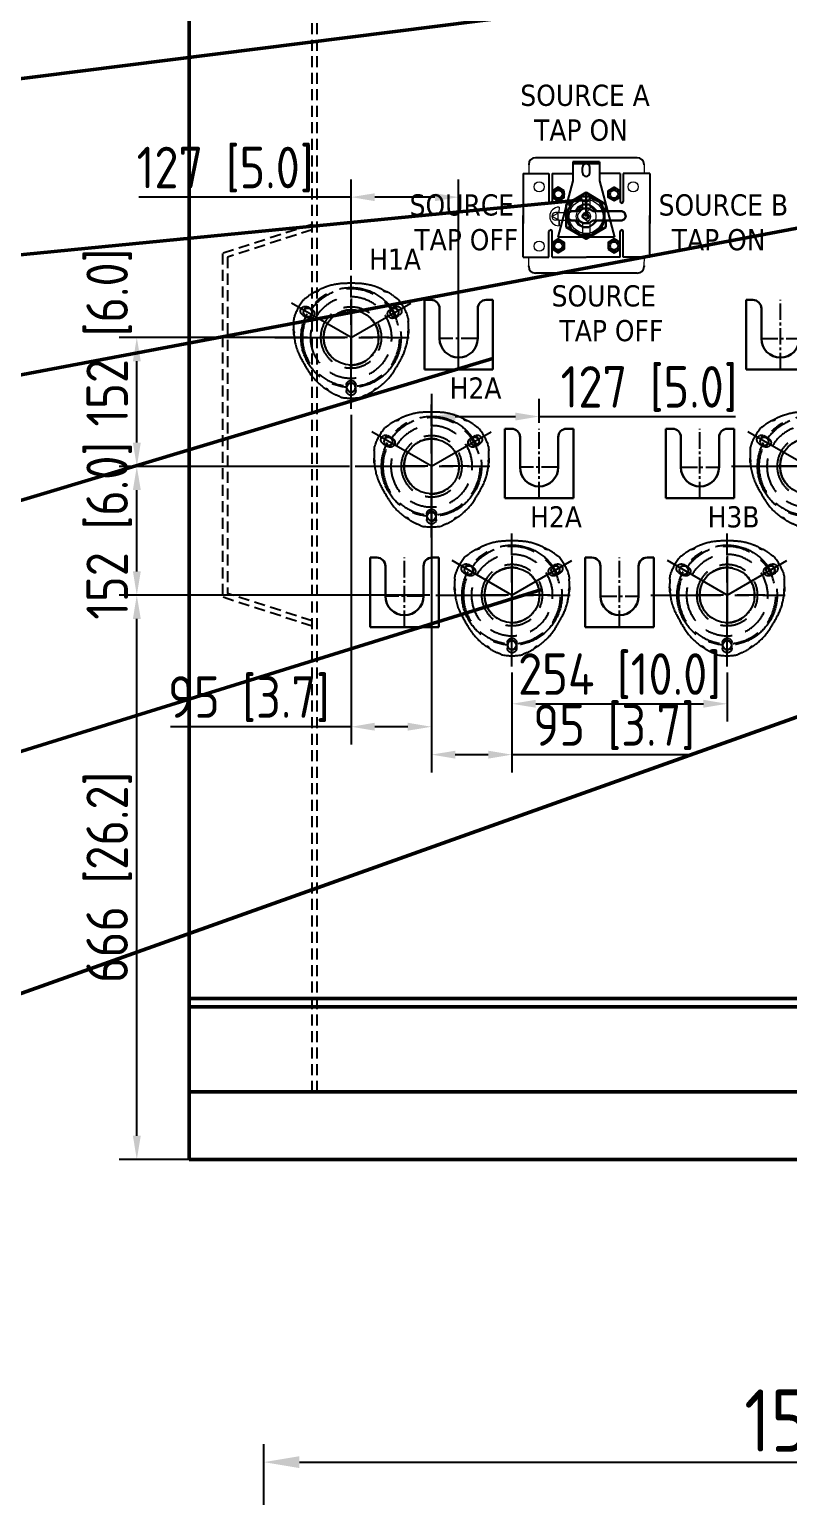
# Model space of a CAD drawing. Header units: millimetres. Extents: x 226184 to 235717, y -181921 to -175474.
# Drawn here: x 227517 to 228413, y -178461 to -176729 of the extents above; entities that cross this region are included whole.
import ezdxf

# ---------------------------------------------------------------- set-up
doc = ezdxf.new("R2010")
doc.units = ezdxf.units.MM
doc.header["$LTSCALE"] = 13
for name, pattern in [('CENTER', [50.8, 31.75, -6.35, 6.35, -6.35]), ('CENTER2', [1.125, 0.75, -0.125, 0.125, -0.125]), ('CENTERX2', [101.6, 63.5, -12.7, 12.7, -12.7]), ('DASHED', [0.75, 0.5, -0.25])]:
    doc.linetypes.add(name, pattern=pattern)
doc.layers.get('0').update_dxf_attribs({"color": 1, "linetype": 'CENTER'})
for name, color, linetype in [('1', 4, 'Continuous'), ('2细线层', 4, 'Continuous'), ('4虚线层', 6, 'DASHED'), ('中心线', 1, 'CENTER2'), ('粗实线', 4, 'Continuous')]:
    doc.layers.add(name, color=color, linetype=linetype)
doc.layers.add('2细实线', color=3, linetype='Continuous', lineweight=20)
doc.layers.add('标注、文本', color=3, linetype='Continuous', lineweight=25)
doc.styles.get("Standard").update_dxf_attribs({"font": 'gbenor.shx', "bigfont": 'gbcbig.shx'})
doc.styles.add('Tahoma$001', font='tahoma.ttf', dxfattribs={"height": 2.159784})
doc.dimstyles.new('英寸 1-10', dxfattribs={"dimscale": 14, "dimtxt": 3.5, "dimasz": 2, "dimexe": 1.5, "dimexo": 0.5, "dimgap": 0.5, "dimtad": 1, "dimtoh": 1, "dimdec": 1, "dimdsep": 46, "dimtxsty": 'Standard', "dimcen": 2.5, "dimclrd": 3, "dimclre": 3, "dimclrt": 3, "dimadec": 0, "dimazin": 2, "dimtfac": 1, "dimtdec": 1, "dimtmove": 0, "dimatfit": 2, "dimfxl": 1, "dimarcsym": 0})

# ---------------------------------------------------------------- blocks, each defined once
blk = doc.blocks.new('A$C712F3155')
at = {"layer": '1', "color": 1, "linetype": 'CENTERX2', "lineweight": -3, "ltscale": 0.1}
for p, q in [((90, 0), (90, 157)), ((90, 84.1), (19.5, 124.8)), ((90, 130.3), (90, 35.5)), ((90, 84.1), (160.5, 124.8)), ((0, 84.1), (158.7, 84.1))]:
    blk.add_line(p, q, dxfattribs=at)
blk.add_circle((90, 84.1), 59, dxfattribs=at)
at = {"layer": '2细线层'}
for centre in [(38.9, 113.6), (141.1, 113.6), (90, 25.1)]:
    blk.add_circle(centre, 5, dxfattribs=at)
at = {"layer": '标注、文本'}
for centre in [(38.9, 113.6), (141.1, 113.6), (90, 25.1)]:
    blk.add_arc(centre, 5.5, 242.6715, 150, dxfattribs=at)
at = {"layer": '粗实线'}
blk.add_circle((90, 84.1), 32.5, dxfattribs=at)
blk = doc.blocks.new('0.020')
at = {"layer": '中心线', "ltscale": 2}
for p, q in [((13611.2, 16499.1), (13611.2, 16581.1)), ((13588.7, 16535.6), (13633.7, 16535.6))]:
    blk.add_line(p, q, dxfattribs=at)
at = {"layer": '粗实线', "lineweight": 30}
for p, q in [((13570.7, 16499.1), (13570.7, 16581.1)), ((13570.7, 16581.1), (13578.7, 16581.1)), ((13643.7, 16581.1), (13651.7, 16581.1)), ((13651.7, 16499.1), (13651.7, 16581.1)), ((13588.7, 16535.6), (13588.7, 16571.1)), ((13633.7, 16535.6), (13633.7, 16571.1)), ((13570.7, 16499.1), (13651.7, 16499.1))]:
    blk.add_line(p, q, dxfattribs=at)
for centre, radius, start, end in [((13578.7, 16571.1), 10, 0, 90), ((13643.7, 16571.1), 10, 90, 180), ((13611.2, 16535.6), 22.5, 180, 0)]:
    blk.add_arc(centre, radius, start, end, dxfattribs=at)
blk = doc.blocks.new('*D33')
at = {"layer": '2细实线', "color": 3, "linetype": 'ByBlock', "lineweight": -2}
for p, q in [((227991.8, -177159.4), (227991.8, -177207.2)), ((228118.8, -177193.7), (228118.8, -177165.2)), ((228019.8, -177186.2), (228090.8, -177186.2)), ((228118.8, -177186.2), (228350.7, -177186.2))]:
    blk.add_line(p, q, dxfattribs=at)
at = {"layer": '2细实线', "color": 3, "linetype": 'ByBlock'}
for points in [[(228019.8, -177181.6), (228019.8, -177190.9), (227991.8, -177186.2)], [(228090.8, -177181.6), (228090.8, -177190.9), (228118.8, -177186.2)]]:
    blk.add_solid(points, dxfattribs=at)
at = {"layer": 'Defpoints', "color": 0, "linetype": 'ByBlock'}
for p in [(227991.8, -177152.4), (228118.8, -177186.2), (228118.8, -177200.7)]:
    blk.add_point(p, dxfattribs=at)
at = {"layer": '2细实线', "color": 3, "linetype": 'ByBlock', "insert": (228248.7, -177153.7), "char_height": 49, "attachment_point": 5}
blk.add_mtext('127 [5.0]', dxfattribs=at)
blk = doc.blocks.new('*D27')
at = {"layer": '2细实线', "color": 3, "linetype": 'ByBlock', "lineweight": -2}
for p, q in [((227896.8, -177013.1), (227896.8, -176906.3)), ((228023.8, -177123.7), (228023.8, -176906.3)), ((227896.8, -176927.3), (227646.2, -176927.3)), ((227995.8, -176927.3), (227924.8, -176927.3))]:
    blk.add_line(p, q, dxfattribs=at)
at = {"layer": '2细实线', "color": 3, "linetype": 'ByBlock'}
for points in [[(227924.8, -176922.7), (227924.8, -176932), (227896.8, -176927.3)], [(227995.8, -176922.7), (227995.8, -176932), (228023.8, -176927.3)]]:
    blk.add_solid(points, dxfattribs=at)
at = {"layer": 'Defpoints', "color": 0, "linetype": 'ByBlock'}
for p in [(228023.8, -176927.3), (227896.8, -177020.1), (228023.8, -177130.7)]:
    blk.add_point(p, dxfattribs=at)
at = {"layer": '2细实线', "color": 3, "linetype": 'ByBlock', "insert": (227748.1, -176894.8), "char_height": 49, "attachment_point": 5}
blk.add_mtext('127 [5.0]', dxfattribs=at)
blk = doc.blocks.new('A$C03F92070')
at = {"layer": '4虚线层', "ltscale": 5}
for p, q in [((16.4, 107.6), (22, 104.3)), ((67.8, 40.2), (67.8, 116)), ((113.7, 104.3), (119.3, 107.6)), ((16.5, 94.8), (10.9, 98)), ((124.8, 98), (119.2, 94.8)), ((23.3, 71.5), (112.4, 71.5)), ((62.3, 8.9), (62.3, 15.4)), ((73.3, 15.4), (73.3, 8.9))]:
    blk.add_line(p, q, dxfattribs=at)
for radius in [57.5, 48, 36, 32.5]:
    blk.add_circle((67.8, 71.5), radius, dxfattribs=at)
at = {"layer": '4虚线层', "ltscale": 5, "extrusion": (0, 0, -1)}
for centre, radius, start, end in [((-68.8, 46.5), 90, 55.4521, 61.3818), ((-68.8, 46.5), 90, 64.9245, 71.0219), ((-62.3, 65.4), 70, 71.0219, 87.9453), ((-67.8, -88), 223.5, 87.9453, 92.0547), ((-73.4, 65.4), 70, 92.0547, 108.9781), ((-66.9, 46.5), 90, 108.9781, 115.0755), ((-66.9, 46.5), 90, 118.6182, 124.5479), ((-67.8, 71.5), 71.5, 20.9645, 39.0355), ((-68.8, 46.5), 90, 51.0831, 52.2343), ((-66.9, 46.5), 90, 127.7657, 128.9169), ((-67.8, 71.5), 71.5, 140.9645, 159.0355), ((-90, 83.1), 90, 358.6182, 4.5479), ((-90, 83.1), 90, 7.7657, 8.9169), ((-45.7, 83.1), 90, 171.0831, 172.2343), ((-45.7, 83.1), 90, 175.4521, 181.3818), ((-90, 83.1), 90, 349.4672, 355.0755), ((-65.6, 80.8), 70, 186.6023, 207.2178), ((-45.7, 83.1), 90, 184.9245, 186.6023), ((-70.3, 79.5), 70, 331.9245, 349.4672), ((-205.8, 151.7), 223.5, 327.6503, 331.9245), ((71, 151), 223.5, 207.2178, 212.3568), ((-76.1, 69.6), 70, 310.1708, 327.6503), ((-58.7, 68.9), 70, 212.3568, 233.0262), ((-89, 84.9), 90, 304.9245, 310.1708), ((-89, 84.9), 90, 295.4521, 301.3818), ((-89, 84.9), 90, 291.0831, 292.2343), ((-67.8, 71.5), 71.5, 260.9645, 279.0355), ((-46.7, 84.9), 90, 247.7657, 248.9169), ((-46.7, 84.9), 90, 238.6182, 244.5479), ((-46.7, 84.9), 90, 233.0262, 235.0755)]:
    blk.add_arc(centre, radius, start, end, dxfattribs=at)
at = {"layer": '4虚线层', "ltscale": 5}
for centre, start, end in [((13.6, 102.8), 60, 240), ((19.2, 99.6), 240, 60), ((116.5, 99.6), 120, 300), ((122.1, 102.8), 300, 120), ((67.8, 15.4), 0, 180), ((67.8, 8.9), 180, 0)]:
    blk.add_arc(centre, 5.5, start, end, dxfattribs=at)
for points, knots in [([(30.9, 128.1), (30.9, 128.1), (30.9, 128.1), (30.8, 128.1), (30.8, 128), (30.6, 128), (30.5, 127.9), (30.2, 127.8), (30, 127.7), (29.7, 127.5), (29.5, 127.4), (29.2, 127.3), (29, 127.2), (28.6, 127), (28.4, 126.9), (28, 126.7), (27.8, 126.6), (27.4, 126.4), (27.2, 126.3), (26.9, 126.1), (26.7, 126), (26.4, 125.8), (26.2, 125.8), (26, 125.6), (25.9, 125.6), (25.7, 125.5), (25.6, 125.4), (25.6, 125.4), (25.6, 125.4), (25.6, 125.4), (25.6, 125.4), (25.6, 125.4)], [0, 0, 0, 0, 0.043819, 0.043819, 0.119878, 0.119878, 0.195937, 0.195937, 0.271996, 0.271996, 0.348055, 0.348055, 0.424114, 0.424114, 0.500173, 0.500173, 0.576231, 0.576231, 0.65229, 0.65229, 0.728349, 0.728349, 0.804408, 0.804408, 0.880467, 0.880467, 0.956526, 0.956526, 0.994556, 0.994556, 1, 1, 1, 1]), ([(30.7, 128), (30.6, 128), (30.6, 127.9), (30.5, 127.8), (30.4, 127.8), (30.3, 127.6), (30.2, 127.5), (30.1, 127.4), (30, 127.3), (29.9, 127), (29.8, 126.9), (29.6, 126.7), (29.5, 126.6), (29.3, 126.5), (29.2, 126.4), (28.9, 126.3), (28.8, 126.2), (28.4, 126.1), (28.1, 126), (27.5, 125.9), (27.3, 125.8), (26.9, 125.8), (26.7, 125.7), (26.5, 125.7), (26.4, 125.7), (26, 125.6), (25.8, 125.6), (25.7, 125.5)], [0, 0, 0, 0, 0.0625, 0.0625, 0.125, 0.125, 0.1875, 0.1875, 0.25, 0.25, 0.3125, 0.3125, 0.375, 0.375, 0.4375, 0.4375, 0.5, 0.5, 0.625, 0.625, 0.75, 0.75, 0.8125, 0.8125, 0.875, 0.875, 1, 1, 1, 1]), ([(110.1, 125.4), (110.1, 125.4), (110.1, 125.4), (110.1, 125.4), (110.1, 125.4), (110.1, 125.4), (110, 125.5), (109.8, 125.6), (109.7, 125.6), (109.5, 125.8), (109.3, 125.8), (109, 126), (108.8, 126.1), (108.5, 126.3), (108.3, 126.4), (107.9, 126.6), (107.7, 126.7), (107.3, 126.9), (107.1, 127), (106.7, 127.2), (106.5, 127.3), (106.2, 127.5), (106, 127.5), (105.7, 127.7), (105.5, 127.8), (105.2, 127.9), (105.1, 128), (104.9, 128), (104.9, 128.1), (104.8, 128.1), (104.8, 128.1), (104.8, 128.1), (104.8, 128.1), (104.8, 128.1)], [0, 0, 0, 0, 0.005743, 0.005743, 0.043766, 0.043766, 0.119813, 0.119813, 0.195859, 0.195859, 0.271906, 0.271906, 0.347952, 0.347952, 0.423999, 0.423999, 0.500046, 0.500046, 0.576092, 0.576092, 0.652139, 0.652139, 0.728185, 0.728185, 0.804232, 0.804232, 0.880279, 0.880279, 0.956325, 0.956325, 0.994349, 0.994349, 1, 1, 1, 1]), ([(110, 125.5), (109.9, 125.5), (109.8, 125.6), (109.6, 125.6), (109.5, 125.6), (109.2, 125.7), (109, 125.7), (108.4, 125.8), (108.2, 125.9), (107.6, 126), (107.3, 126.1), (106.9, 126.2), (106.8, 126.3), (106.5, 126.4), (106.4, 126.5), (106.2, 126.6), (106.1, 126.7), (105.9, 126.9), (105.8, 127), (105.7, 127.3), (105.6, 127.3), (105.5, 127.5), (105.4, 127.6), (105.3, 127.8), (105.2, 127.8), (105.1, 127.9), (105.1, 128), (105, 128)], [0, 0, 0, 0, 0.0625, 0.0625, 0.125, 0.125, 0.25, 0.25, 0.375, 0.375, 0.5, 0.5, 0.5625, 0.5625, 0.625, 0.625, 0.6875, 0.6875, 0.75, 0.75, 0.8125, 0.8125, 0.875, 0.875, 0.9375, 0.9375, 1, 1, 1, 1]), ([(13.9, 117.8), (13.9, 117.8), (13.9, 117.8), (13.8, 117.7), (13.8, 117.7), (13.7, 117.6), (13.7, 117.6)], [0, 0, 0, 0, 0.272943, 0.542517, 0.809704, 1, 1, 1, 1]), ([(14.2, 118), (14.2, 118), (14.1, 118), (14.1, 117.9), (14, 117.9), (14, 117.8), (13.9, 117.8)], [0, 0, 0, 0, 0.251777, 0.501943, 0.751136, 1, 1, 1, 1]), ([(14.6, 118.3), (14.5, 118.2), (14.5, 118.2), (14.4, 118.1), (14.3, 118.1), (14.2, 118), (14.2, 118)], [0, 0, 0, 0, 0.251749, 0.501948, 0.751171, 1, 1, 1, 1]), ([(15.7, 119.2), (15.7, 119.1), (15.6, 119), (15.5, 118.9), (15.3, 118.8), (15.2, 118.7), (15.1, 118.6), (14.9, 118.5), (14.8, 118.5), (14.7, 118.4), (14.6, 118.3), (14.6, 118.3)], [0, 0, 0, 0, 0.114473, 0.22719, 0.338528, 0.448878, 0.558641, 0.668227, 0.778044, 0.888502, 1, 1, 1, 1]), ([(17.8, 120.6), (17.8, 120.6), (17.7, 120.6), (17.6, 120.5), (17.3, 120.3), (16.9, 120), (16.6, 119.8), (16.3, 119.6), (16, 119.4), (15.8, 119.2), (15.7, 119.2)], [0, 0, 0, 0, 0.026865, 0.187364, 0.351072, 0.511786, 0.674931, 0.783277, 0.891149, 1, 1, 1, 1]), ([(120, 119.2), (119.9, 119.2), (119.8, 119.3), (119.7, 119.4), (119.5, 119.5), (119.4, 119.6), (119.3, 119.6), (119.1, 119.8), (118.8, 120), (118.4, 120.3), (118.1, 120.5), (118, 120.6), (117.9, 120.6), (117.9, 120.6)], [0, 0, 0, 0, 0.05466, 0.108896, 0.162888, 0.216817, 0.270864, 0.325211, 0.488741, 0.649833, 0.813717, 0.974388, 1, 1, 1, 1]), ([(121.1, 118.3), (121.1, 118.3), (121, 118.4), (120.9, 118.5), (120.8, 118.5), (120.6, 118.6), (120.5, 118.7), (120.4, 118.8), (120.2, 118.9), (120.1, 119), (120, 119.1), (120, 119.2)], [0, 0, 0, 0, 0.111498, 0.221956, 0.331773, 0.441359, 0.551122, 0.661472, 0.77281, 0.885527, 1, 1, 1, 1]), ([(121.5, 118), (121.5, 118), (121.4, 118.1), (121.3, 118.1), (121.2, 118.2), (121.2, 118.2), (121.1, 118.3)], [0, 0, 0, 0, 0.248829, 0.498052, 0.748251, 1, 1, 1, 1]), ([(121.8, 117.8), (121.7, 117.8), (121.7, 117.9), (121.6, 117.9), (121.6, 118), (121.5, 118), (121.5, 118)], [0, 0, 0, 0, 0.248864, 0.498057, 0.748223, 1, 1, 1, 1]), ([(122, 117.6), (122, 117.6), (121.9, 117.7), (121.9, 117.7), (121.8, 117.8), (121.8, 117.8), (121.8, 117.8)], [0, 0, 0, 0, 0.190293, 0.457482, 0.727057, 1, 1, 1, 1]), ([(0.5, 92.8), (0.5, 92.7), (0.5, 92.6), (0.5, 92.4), (0.5, 92.3), (0.4, 92.1), (0.4, 91.9), (0.4, 91.7), (0.4, 91.3), (0.3, 90.9), (0.3, 90.5), (0.3, 90.3), (0.3, 90.3), (0.3, 90.2)], [0, 0, 0, 0, 0.05466, 0.108897, 0.162889, 0.216817, 0.270864, 0.325211, 0.488741, 0.649833, 0.813717, 0.974388, 1, 1, 1, 1]), ([(0.7, 94.3), (0.7, 94.2), (0.7, 94.1), (0.6, 94), (0.6, 93.8), (0.6, 93.6), (0.6, 93.5), (0.6, 93.3), (0.6, 93.1), (0.5, 93), (0.5, 92.8), (0.5, 92.8)], [0, 0, 0, 0, 0.111498, 0.221956, 0.331773, 0.441359, 0.551122, 0.661472, 0.77281, 0.885527, 1, 1, 1, 1]), ([(0.7, 94.7), (0.7, 94.6), (0.7, 94.6), (0.7, 94.5), (0.7, 94.4), (0.7, 94.3), (0.7, 94.3)], [0, 0, 0, 0, 0.248829, 0.498052, 0.748251, 1, 1, 1, 1]), ([(0.8, 95.3), (0.8, 95.3), (0.8, 95.2), (0.8, 95.2), (0.8, 95.1), (0.8, 95), (0.8, 95)], [0, 0, 0, 0, 0.190297, 0.457484, 0.727058, 1, 1, 1, 1]), ([(134.9, 95), (134.9, 95), (134.9, 95.1), (134.9, 95.2), (134.9, 95.2), (134.9, 95.3), (134.9, 95.3)], [0, 0, 0, 0, 0.272943, 0.542517, 0.809704, 1, 1, 1, 1]), ([(135, 94.7), (135, 94.7), (134.9, 94.8), (134.9, 94.8), (134.9, 94.9), (134.9, 95), (134.9, 95)], [0, 0, 0, 0, 0.251777, 0.501943, 0.751136, 1, 1, 1, 1]), ([(135, 94.3), (135, 94.3), (135, 94.4), (135, 94.5), (135, 94.6), (135, 94.6), (135, 94.7)], [0, 0, 0, 0, 0.251749, 0.501948, 0.751171, 1, 1, 1, 1]), ([(135.2, 92.8), (135.2, 92.8), (135.2, 93), (135.1, 93.1), (135.1, 93.3), (135.1, 93.5), (135.1, 93.6), (135.1, 93.8), (135.1, 94), (135, 94.1), (135, 94.2), (135, 94.3)], [0, 0, 0, 0, 0.114473, 0.22719, 0.338528, 0.448878, 0.558641, 0.668227, 0.778044, 0.888502, 1, 1, 1, 1]), ([(135.4, 90.2), (135.4, 90.3), (135.4, 90.3), (135.4, 90.5), (135.4, 90.9), (135.3, 91.3), (135.3, 91.7), (135.3, 92.1), (135.2, 92.4), (135.2, 92.7), (135.2, 92.8)], [0, 0, 0, 0, 0.026865, 0.187364, 0.351073, 0.511786, 0.674931, 0.783277, 0.891149, 1, 1, 1, 1]), ([(0, 81.2), (0, 81.2), (0, 81.2), (0, 81.1), (0, 81.1), (0, 81.1), (0, 81), (0, 80.8), (0, 80.7), (0, 80.4), (0, 80.2), (0.1, 79.8), (0.1, 79.7), (0.1, 79.2), (0.1, 79), (0.1, 78.6), (0.1, 78.4), (0.1, 77.9), (0.2, 77.7), (0.2, 77.3), (0.2, 77.1), (0.2, 76.7), (0.2, 76.5), (0.3, 76.1), (0.3, 76), (0.3, 75.7), (0.3, 75.5), (0.3, 75.3), (0.3, 75.3), (0.3, 75.2), (0.3, 75.2), (0.3, 75.2), (0.3, 75.2), (0.3, 75.2)], [0, 0, 0, 0, 0.005743, 0.005743, 0.043766, 0.043766, 0.119813, 0.119813, 0.195859, 0.195859, 0.271906, 0.271906, 0.347952, 0.347952, 0.423999, 0.423999, 0.500046, 0.500046, 0.576092, 0.576092, 0.652139, 0.652139, 0.728185, 0.728185, 0.804232, 0.804232, 0.880279, 0.880279, 0.956325, 0.956325, 0.994349, 0.994349, 1, 1, 1, 1]), ([(0, 81), (0, 80.9), (0, 80.8), (0.1, 80.6), (0.1, 80.5), (0.2, 80.2), (0.3, 80), (0.5, 79.5), (0.6, 79.2), (0.8, 78.7), (0.8, 78.4), (0.9, 78), (0.9, 77.8), (1, 77.5), (1, 77.4), (0.9, 77.1), (0.9, 77), (0.8, 76.7), (0.8, 76.6), (0.7, 76.3), (0.6, 76.2), (0.5, 76), (0.5, 75.9), (0.4, 75.8), (0.4, 75.7), (0.3, 75.5), (0.3, 75.5), (0.3, 75.4)], [0, 0, 0, 0, 0.0625, 0.0625, 0.125, 0.125, 0.25, 0.25, 0.375, 0.375, 0.5, 0.5, 0.5625, 0.5625, 0.625, 0.625, 0.6875, 0.6875, 0.75, 0.75, 0.8125, 0.8125, 0.875, 0.875, 0.9375, 0.9375, 1, 1, 1, 1]), ([(135.4, 75.4), (135.4, 75.5), (135.4, 75.5), (135.3, 75.7), (135.3, 75.8), (135.2, 75.9), (135.2, 76), (135.1, 76.2), (135, 76.3), (134.9, 76.6), (134.9, 76.7), (134.8, 77), (134.8, 77.1), (134.7, 77.4), (134.7, 77.5), (134.8, 77.8), (134.8, 78), (134.9, 78.4), (134.9, 78.7), (135.1, 79.2), (135.2, 79.5), (135.3, 79.8), (135.4, 80), (135.5, 80.2), (135.5, 80.3), (135.6, 80.6), (135.7, 80.8), (135.7, 81)], [0, 0, 0, 0, 0.0625, 0.0625, 0.125, 0.125, 0.1875, 0.1875, 0.25, 0.25, 0.3125, 0.3125, 0.375, 0.375, 0.4375, 0.4375, 0.5, 0.5, 0.625, 0.625, 0.75, 0.75, 0.8125, 0.8125, 0.875, 0.875, 1, 1, 1, 1]), ([(135.4, 75.2), (135.4, 75.2), (135.4, 75.2), (135.4, 75.3), (135.4, 75.3), (135.4, 75.5), (135.4, 75.7), (135.4, 76), (135.4, 76.1), (135.5, 76.5), (135.5, 76.7), (135.5, 77.1), (135.5, 77.3), (135.5, 77.7), (135.6, 78), (135.6, 78.4), (135.6, 78.6), (135.6, 79), (135.6, 79.3), (135.6, 79.7), (135.6, 79.9), (135.7, 80.2), (135.7, 80.4), (135.7, 80.7), (135.7, 80.8), (135.7, 81), (135.7, 81.1), (135.7, 81.1), (135.7, 81.1), (135.7, 81.2), (135.7, 81.2), (135.7, 81.2)], [0, 0, 0, 0, 0.043819, 0.043819, 0.119878, 0.119878, 0.195937, 0.195937, 0.271996, 0.271996, 0.348055, 0.348055, 0.424114, 0.424114, 0.500173, 0.500173, 0.576232, 0.576232, 0.65229, 0.65229, 0.728349, 0.728349, 0.804408, 0.804408, 0.880467, 0.880467, 0.956526, 0.956526, 0.994556, 0.994556, 1, 1, 1, 1]), ([(37.3, 11.2), (37.3, 11.2), (37.3, 11.2), (37.4, 11.1), (37.4, 11.1), (37.6, 11), (37.7, 10.9), (37.9, 10.7), (38.1, 10.6), (38.4, 10.4), (38.6, 10.3), (38.9, 10.1), (39.1, 10), (39.4, 9.7), (39.6, 9.6), (40, 9.4), (40.2, 9.3), (40.5, 9), (40.7, 8.9), (41, 8.7), (41.2, 8.6), (41.5, 8.4), (41.6, 8.3), (41.9, 8.2), (42, 8.1), (42.2, 8), (42.2, 8), (42.3, 7.9), (42.3, 7.9), (42.3, 7.9), (42.3, 7.9), (42.3, 7.9)], [0, 0, 0, 0, 0.043819, 0.043819, 0.119878, 0.119878, 0.195937, 0.195937, 0.271996, 0.271996, 0.348055, 0.348055, 0.424114, 0.424114, 0.500173, 0.500173, 0.576231, 0.576231, 0.65229, 0.65229, 0.728349, 0.728349, 0.804408, 0.804408, 0.880467, 0.880467, 0.956526, 0.956526, 0.994556, 0.994556, 1, 1, 1, 1]), ([(37.5, 11.1), (37.5, 11), (37.6, 11), (37.7, 11), (37.8, 10.9), (38, 10.9), (38.1, 10.9), (38.3, 10.9), (38.5, 10.9), (38.7, 10.8), (38.8, 10.8), (39.1, 10.8), (39.3, 10.7), (39.5, 10.6), (39.6, 10.5), (39.9, 10.4), (40, 10.3), (40.3, 10), (40.5, 9.8), (40.9, 9.4), (41.1, 9.2), (41.3, 8.9), (41.4, 8.8), (41.6, 8.6), (41.7, 8.5), (41.9, 8.2), (42, 8.1), (42.1, 8)], [0, 0, 0, 0, 0.0625, 0.0625, 0.125, 0.125, 0.1875, 0.1875, 0.25, 0.25, 0.3125, 0.3125, 0.375, 0.375, 0.4375, 0.4375, 0.5, 0.5, 0.625, 0.625, 0.75, 0.75, 0.8125, 0.8125, 0.875, 0.875, 1, 1, 1, 1]), ([(50.3, 3.6), (50.3, 3.6), (50.4, 3.5), (50.6, 3.5), (50.9, 3.3), (51.3, 3.1), (51.7, 3), (52, 2.8), (52.3, 2.7), (52.5, 2.6), (52.6, 2.5)], [0, 0, 0, 0, 0.026866, 0.187364, 0.351073, 0.511786, 0.674931, 0.783277, 0.891149, 1, 1, 1, 1]), ([(52.6, 2.5), (52.7, 2.5), (52.8, 2.5), (52.9, 2.4), (53.1, 2.3), (53.3, 2.3), (53.4, 2.2), (53.6, 2.1), (53.7, 2.1), (53.8, 2), (53.9, 2), (54, 1.9)], [0, 0, 0, 0, 0.114473, 0.22719, 0.338528, 0.448878, 0.558641, 0.668227, 0.778044, 0.888502, 1, 1, 1, 1]), ([(54, 1.9), (54, 1.9), (54.1, 1.9), (54.2, 1.9), (54.3, 1.8), (54.3, 1.8), (54.4, 1.8)], [0, 0, 0, 0, 0.251749, 0.501948, 0.751171, 1, 1, 1, 1]), ([(54.4, 1.8), (54.4, 1.8), (54.5, 1.7), (54.5, 1.7), (54.6, 1.7), (54.7, 1.7), (54.7, 1.6)], [0, 0, 0, 0, 0.251777, 0.501943, 0.751136, 1, 1, 1, 1]), ([(54.7, 1.6), (54.7, 1.6), (54.8, 1.6), (54.8, 1.6), (54.9, 1.6), (54.9, 1.5), (54.9, 1.5)], [0, 0, 0, 0, 0.272943, 0.542518, 0.809705, 1, 1, 1, 1]), ([(80.8, 1.5), (80.8, 1.5), (80.8, 1.6), (80.9, 1.6), (80.9, 1.6), (81, 1.6), (81, 1.6)], [0, 0, 0, 0, 0.190295, 0.457482, 0.727057, 1, 1, 1, 1]), ([(81, 1.6), (81, 1.7), (81.1, 1.7), (81.2, 1.7), (81.2, 1.7), (81.3, 1.8), (81.3, 1.8)], [0, 0, 0, 0, 0.248864, 0.498057, 0.748223, 1, 1, 1, 1]), ([(81.3, 1.8), (81.4, 1.8), (81.4, 1.8), (81.5, 1.9), (81.6, 1.9), (81.7, 1.9), (81.7, 1.9)], [0, 0, 0, 0, 0.248829, 0.498052, 0.748251, 1, 1, 1, 1]), ([(81.7, 1.9), (81.8, 2), (81.9, 2), (82, 2.1), (82.1, 2.1), (82.3, 2.2), (82.4, 2.3), (82.6, 2.3), (82.7, 2.4), (82.9, 2.5), (83, 2.5), (83.1, 2.5)], [0, 0, 0, 0, 0.111498, 0.221956, 0.331773, 0.441359, 0.551122, 0.661472, 0.77281, 0.885527, 1, 1, 1, 1]), ([(83.1, 2.5), (83.1, 2.5), (83.2, 2.6), (83.4, 2.7), (83.5, 2.7), (83.7, 2.8), (83.8, 2.9), (84.1, 3), (84.4, 3.1), (84.8, 3.3), (85.1, 3.5), (85.3, 3.5), (85.4, 3.6), (85.4, 3.6)], [0, 0, 0, 0, 0.05466, 0.108897, 0.162889, 0.216817, 0.270864, 0.325211, 0.488741, 0.649834, 0.813718, 0.974389, 1, 1, 1, 1]), ([(93.4, 7.9), (93.4, 7.9), (93.4, 7.9), (93.4, 7.9), (93.4, 7.9), (93.5, 8), (93.5, 8), (93.7, 8.1), (93.8, 8.2), (94.1, 8.3), (94.2, 8.4), (94.5, 8.6), (94.7, 8.7), (95, 8.9), (95.2, 9), (95.6, 9.3), (95.7, 9.4), (96.1, 9.6), (96.3, 9.7), (96.7, 10), (96.8, 10.1), (97.2, 10.3), (97.3, 10.4), (97.6, 10.6), (97.8, 10.7), (98, 10.9), (98.1, 11), (98.3, 11.1), (98.3, 11.1), (98.4, 11.2), (98.4, 11.2), (98.4, 11.2), (98.4, 11.2), (98.4, 11.2)], [0, 0, 0, 0, 0.005743, 0.005743, 0.043766, 0.043766, 0.119813, 0.119813, 0.195859, 0.195859, 0.271906, 0.271906, 0.347952, 0.347952, 0.423999, 0.423999, 0.500046, 0.500046, 0.576092, 0.576092, 0.652139, 0.652139, 0.728185, 0.728185, 0.804232, 0.804232, 0.880279, 0.880279, 0.956325, 0.956325, 0.994349, 0.994349, 1, 1, 1, 1]), ([(93.6, 8), (93.6, 8), (93.7, 8.1), (93.8, 8.2), (93.9, 8.3), (94.1, 8.6), (94.3, 8.8), (94.6, 9.2), (94.8, 9.4), (95.2, 9.8), (95.4, 10), (95.7, 10.3), (95.8, 10.4), (96.1, 10.5), (96.2, 10.6), (96.4, 10.7), (96.6, 10.8), (96.9, 10.8), (97, 10.8), (97.2, 10.9), (97.4, 10.9), (97.6, 10.9), (97.7, 10.9), (97.9, 10.9), (98, 11), (98.1, 11), (98.2, 11), (98.2, 11.1)], [0, 0, 0, 0, 0.0625, 0.0625, 0.125, 0.125, 0.25, 0.25, 0.375, 0.375, 0.5, 0.5, 0.5625, 0.5625, 0.625, 0.625, 0.6875, 0.6875, 0.75, 0.75, 0.8125, 0.8125, 0.875, 0.875, 0.9375, 0.9375, 1, 1, 1, 1])]:
    blk.add_open_spline(points, degree=3, knots=knots, dxfattribs=at)
blk.add_open_spline([(0.8, 95.3), (0.8, 95.2), (0.8, 95.1), (0.8, 95)], degree=3, dxfattribs=at)
blk = doc.blocks.new('*D35')
at = {"layer": '2细实线', "color": 3, "linetype": 'ByBlock', "lineweight": -2}
for p, q in [((227989.8, -177397), (227622.8, -177397)), ((227643.8, -178035), (227643.8, -177425)), ((227862.5, -178063), (227622.8, -178063))]:
    blk.add_line(p, q, dxfattribs=at)
at = {"layer": '2细实线', "color": 3, "linetype": 'ByBlock'}
for points in [[(227639.2, -177425), (227648.5, -177425), (227643.8, -177397)], [(227639.2, -178035), (227648.5, -178035), (227643.8, -178063)]]:
    blk.add_solid(points, dxfattribs=at)
at = {"layer": 'Defpoints', "color": 0, "linetype": 'ByBlock'}
for p in [(227643.8, -177397), (227996.8, -177397), (227869.5, -178063)]:
    blk.add_point(p, dxfattribs=at)
at = {"layer": '2细实线', "color": 3, "linetype": 'ByBlock', "insert": (227611.3, -177730), "char_height": 49, "attachment_point": 5, "rotation": 90}
blk.add_mtext('666 [26.2]', dxfattribs=at)
blk = doc.blocks.new('*D36')
at = {"layer": '2细实线', "color": 3, "linetype": 'ByBlock', "lineweight": -2}
for p, q in [((227894.8, -177245), (227622.8, -177245)), ((227643.8, -177369), (227643.8, -177273)), ((227749, -177397), (227622.8, -177397))]:
    blk.add_line(p, q, dxfattribs=at)
at = {"layer": '2细实线', "color": 3, "linetype": 'ByBlock'}
for points in [[(227639.2, -177273), (227648.5, -177273), (227643.8, -177245)], [(227639.2, -177369), (227648.5, -177369), (227643.8, -177397)]]:
    blk.add_solid(points, dxfattribs=at)
at = {"layer": 'Defpoints', "color": 0, "linetype": 'ByBlock'}
for p in [(227643.8, -177245), (227901.8, -177245), (227756, -177397)]:
    blk.add_point(p, dxfattribs=at)
at = {"layer": '2细实线', "color": 3, "linetype": 'ByBlock', "insert": (227611.3, -177321), "char_height": 49, "attachment_point": 5, "rotation": 90}
blk.add_mtext('152 [6.0]', dxfattribs=at)
blk = doc.blocks.new('*D37')
at = {"layer": '2细实线', "color": 3, "linetype": 'ByBlock', "lineweight": -2}
for p, q in [((227845.3, -177093), (227622.8, -177093)), ((227643.8, -177217), (227643.8, -177121)), ((227855.6, -177245), (227622.8, -177245))]:
    blk.add_line(p, q, dxfattribs=at)
at = {"layer": '2细实线', "color": 3, "linetype": 'ByBlock'}
for points in [[(227639.2, -177121), (227648.5, -177121), (227643.8, -177093)], [(227639.2, -177217), (227648.5, -177217), (227643.8, -177245)]]:
    blk.add_solid(points, dxfattribs=at)
at = {"layer": 'Defpoints', "color": 0, "linetype": 'ByBlock'}
for p in [(227643.8, -177093), (227852.3, -177093), (227862.6, -177245)]:
    blk.add_point(p, dxfattribs=at)
at = {"layer": '2细实线', "color": 3, "linetype": 'ByBlock', "insert": (227611.3, -177093), "char_height": 49, "attachment_point": 5, "rotation": 90}
blk.add_mtext('152 [6.0]', dxfattribs=at)
blk = doc.blocks.new('*D41')
at = {"layer": '2细实线', "color": 3, "linetype": 'ByBlock', "lineweight": -2}
for p, q in [((227896.8, -177184.1), (227896.8, -177573.3)), ((227991.8, -177245.3), (227991.8, -177573.3)), ((227896.8, -177552.3), (227683.6, -177552.3)), ((227963.8, -177552.3), (227924.8, -177552.3))]:
    blk.add_line(p, q, dxfattribs=at)
at = {"layer": '2细实线', "color": 3, "linetype": 'ByBlock'}
for points in [[(227924.8, -177547.6), (227924.8, -177556.9), (227896.8, -177552.3)], [(227963.8, -177547.6), (227963.8, -177556.9), (227991.8, -177552.3)]]:
    blk.add_solid(points, dxfattribs=at)
at = {"layer": 'Defpoints', "color": 0, "linetype": 'ByBlock'}
for p in [(227896.8, -177177.1), (227991.8, -177238.3), (227991.8, -177552.3)]:
    blk.add_point(p, dxfattribs=at)
at = {"layer": '2细实线', "color": 3, "linetype": 'ByBlock', "insert": (227776.2, -177519.7), "char_height": 49, "attachment_point": 5}
blk.add_mtext('95 [3.7]', dxfattribs=at)
blk = doc.blocks.new('*D42')
at = {"layer": '2细实线', "color": 3, "linetype": 'ByBlock', "lineweight": -2}
for p, q in [((227991.8, -177470.9), (227991.8, -177606.2)), ((228086.8, -177488.1), (228086.8, -177606.2)), ((228019.8, -177585.2), (228058.8, -177585.2)), ((228086.8, -177585.2), (228299.9, -177585.2))]:
    blk.add_line(p, q, dxfattribs=at)
at = {"layer": '2细实线', "color": 3, "linetype": 'ByBlock'}
for points in [[(228019.8, -177580.6), (228019.8, -177589.9), (227991.8, -177585.2)], [(228058.8, -177580.6), (228058.8, -177589.9), (228086.8, -177585.2)]]:
    blk.add_solid(points, dxfattribs=at)
at = {"layer": 'Defpoints', "color": 0, "linetype": 'ByBlock'}
for p in [(227991.8, -177463.9), (228086.8, -177481.1), (228086.8, -177585.2)]:
    blk.add_point(p, dxfattribs=at)
at = {"layer": '2细实线', "color": 3, "linetype": 'ByBlock', "insert": (228207.4, -177552.7), "char_height": 49, "attachment_point": 5}
blk.add_mtext('95 [3.7]', dxfattribs=at)
blk = doc.blocks.new('*D43')
at = {"layer": '2细实线', "color": 3, "linetype": 'ByBlock', "lineweight": -2}
for p, q in [((228340.8, -177488.1), (228340.8, -177546.2)), ((228086.8, -177506.4), (228086.8, -177546.2)), ((228114.8, -177525.2), (228312.8, -177525.2))]:
    blk.add_line(p, q, dxfattribs=at)
at = {"layer": '2细实线', "color": 3, "linetype": 'ByBlock'}
for points in [[(228114.8, -177520.5), (228114.8, -177529.8), (228086.8, -177525.2)], [(228312.8, -177520.5), (228312.8, -177529.8), (228340.8, -177525.2)]]:
    blk.add_solid(points, dxfattribs=at)
at = {"layer": 'Defpoints', "color": 0, "linetype": 'ByBlock'}
for p in [(228340.8, -177481.1), (228086.8, -177499.4), (228340.8, -177525.2)]:
    blk.add_point(p, dxfattribs=at)
at = {"layer": '2细实线', "color": 3, "linetype": 'ByBlock', "insert": (228213.8, -177492.6), "char_height": 49, "attachment_point": 5}
blk.add_mtext('254 [10.0]', dxfattribs=at)
blk = doc.blocks.new('A$C2C6D2C8C')
at = {"color": 0, "linetype": 'ByBlock'}
for p, q in [((6.5, 128.2), (6.5, 127.7)), ((134.7, 136.2), (14.4, 136.2)), ((58.7, 131.4), (58.7, 109.1)), ((89.9, 131.4), (58.7, 131.4)), ((58.7, 131.4), (89.9, 131.4)), ((58.7, 129.2), (89.9, 129.2)), ((69.8, 118.6), (69.8, 124.7)), ((78.7, 118.6), (78.7, 124.7)), ((89.9, 131.4), (89.9, 109.1)), ((142.7, 127.7), (142.7, 128.2)), ((0, 117.7), (30.4, 117.7)), ((0, 117.7), (0, 58.4)), ((20.3, 117.7), (26.4, 117.7)), ((30.3, 117.7), (30.4, 117.7)), ((30.4, 117.7), (30.4, 84.6)), ((34.3, 117.7), (58.7, 117.7)), ((34.3, 117.7), (34.3, 84.6)), ((58.7, 109.1), (40.9, 42.3)), ((114.3, 117.7), (89.9, 117.7)), ((89.9, 109.1), (107.7, 42.3)), ((114.3, 117.7), (114.3, 84.6)), ((149.6, 117.7), (118.2, 117.7)), ((118.5, 117.7), (118.2, 117.7)), ((118.2, 117.7), (118.2, 84.6)), ((143.7, 117.7), (132.4, 117.7)), ((149.6, 117.7), (149.6, 58.4)), ((0, 18.8), (0, 68.1)), ((149.6, 18.8), (149.6, 68.1)), ((30.4, 18.8), (30.4, 49.2)), ((34.3, 18.8), (34.3, 49.2)), ((107.7, 42.3), (40.9, 42.3)), ((114.3, 18.8), (114.3, 49.2)), ((118.2, 18.8), (118.2, 49.2)), ((0, 18.8), (18.8, 18.8)), ((18.8, 18.8), (30.4, 18.8)), ((34.3, 18.8), (74.2, 18.8)), ((114.3, 18.8), (74.6, 18.8)), ((143, 18.8), (118.2, 18.8)), ((149.6, 18.8), (132.4, 18.8)), ((6.5, 7.9), (6.5, 8.8)), ((74.6, 0), (14.4, 0)), ((134.7, 0), (61.5, 0)), ((142.7, 8.8), (142.7, 7.9)), ((142.7, 7.9), (142.7, 8.8))]:
    blk.add_line(p, q, dxfattribs=at)
at = {"lineweight": 15}
for p, q in [((6.5, 127.7), (6.5, 117.7)), ((142.7, 127.7), (142.7, 117.7)), ((42.3, 77.9), (42.2, 71.4)), ((6.5, 8.4), (6.5, 18.8)), ((142.7, 8.8), (143, 18.8))]:
    blk.add_line(p, q, dxfattribs=at)
at = {"color": 0, "linetype": 'ByBlock', "lineweight": 18}
for p, q in [((33.8, 66.9), (40.8, 70.6)), ((42.3, 71.4), (38.3, 71.4)), ((40.8, 70.6), (40.8, 63.2)), ((42.3, 71.4), (54.8, 71.4)), ((69.8, 75.4), (65.2, 70.2)), ((69.8, 75.4), (68.1, 73.5)), ((69.8, 86.4), (69.8, 75.4)), ((78.8, 75.4), (71.5, 69.2)), ((78.8, 86.4), (78.8, 75.4)), ((40.8, 63.2), (33.8, 66.9)), ((42.3, 62.4), (38.3, 62.4)), ((42.3, 62.4), (54.8, 62.4)), ((42.3, 62.4), (42.3, 55.9)), ((42.3, 55.9), (42.3, 62.4)), ((65.2, 63.6), (69.8, 58.4)), ((69.8, 58.4), (68.1, 60.3)), ((69.8, 58.4), (69.8, 47.4)), ((78.8, 58.4), (71.5, 64.6)), ((78.8, 58.4), (78.8, 47.4))]:
    blk.add_line(p, q, dxfattribs=at)
at = {"color": 0, "linetype": 'ByBlock'}
for points in [[(48.5, 97.3), (41.4, 101.4), (34.4, 97.3), (34.4, 89.2), (41.4, 85.2), (48.5, 89.2)], [(100.3, 97.3), (107.4, 101.4), (114.4, 97.3), (114.4, 89.2), (107.4, 85.2), (100.3, 89.2)], [(48.5, 28.1), (41.4, 24.1), (34.4, 28.1), (34.4, 36.2), (41.4, 40.3), (48.5, 36.2)], [(100.3, 28.1), (107.4, 24.1), (114.4, 28.1), (114.4, 36.2), (107.4, 40.3), (100.3, 36.2)]]:
    blk.add_lwpolyline(points, close=True, dxfattribs=at)
at = {"lineweight": 15}
for centre in [(18.8, 101.9), (129.8, 101.9), (18.8, 31.9)]:
    blk.add_circle(centre, 6, dxfattribs=at)
at = {"color": 0, "linetype": 'ByBlock'}
for centre, radius in [((41.4, 93.3), 6.76), ((41.5, 93.3), 4.75), ((107.4, 93.3), 6.76), ((107.3, 93.3), 4.75), ((41.4, 32.2), 6.76), ((41.5, 32.1), 4.75), ((107.4, 32.2), 6.76), ((107.3, 32.1), 4.75)]:
    blk.add_circle(centre, radius, dxfattribs=at)
at = {"color": 0, "linetype": 'ByBlock', "lineweight": 18}
for radius in [20, 3.5]:
    blk.add_circle((74.3, 66.9), radius, dxfattribs=at)
at = {"color": 0, "linetype": 'ByBlock'}
for centre, radius, start, end in [((14.4, 128.2), 7.94, 90, 180), ((74.3, 124.7), 4.46, 360, 180), ((134.7, 128.2), 7.94, 0, 90), ((74.3, 118.6), 4.46, 180, 0), ((32.3, 84.6), 1.91, 181.2996, 358.7004), ((116.2, 84.6), 1.91, 181.2996, 358.7004), ((32.3, 49.1), 1.91, 1.2996, 178.7004), ((116.2, 49.1), 1.91, 1.2996, 178.7004), ((14.4, 7.9), 7.94, 180, 270), ((134.7, 7.9), 7.94, 270, 0)]:
    blk.add_arc(centre, radius, start, end, dxfattribs=at)
at = {"color": 0, "linetype": 'ByBlock', "lineweight": 18}
for centre, radius, start, end in [((42.3, 66.9), 11, 90, 270), ((38.3, 66.9), 4.5, 90, 270), ((74.3, 66.9), 12, 112.0243, 247.9757), ((68.9, 66.9), 5, 138.5763, 221.4237), ((74.3, 66.9), 5.5, 279.2709, 80.7291), ((74.3, 66.9), 12, 292.0243, 67.9757), ((74.3, 66.9), 3, 130.3645, 229.6355)]:
    blk.add_arc(centre, radius, start, end, dxfattribs=at)
at = {"layer": '粗实线', "lineweight": 30}
for points in [[(74.3, 66.9), (74.3, 95), (50.9, 80.9)], [(68, 88.7), (58.7, 84.1), (52.4, 73.1), (52.4, 62.2), (57.1, 51.3), (63.4, 48.2)], [(96.1, 73.1), (91.4, 84.1), (80.5, 90.3), (68, 90.3), (57.1, 84.1), (54, 79.4)], [(68, 88.7), (69.6, 85.6), (74.3, 84.1), (77.4, 85.6), (79, 88.7)], [(74.3, 95), (97.7, 80.9), (97.7, 73.1)], [(85.2, 48.2), (89.9, 51.3), (96.1, 62.2), (96.1, 73.1), (89.9, 84.1), (79, 88.7)], [(97.7, 54.4), (74.3, 40.4), (50.9, 54.4), (50.9, 80.9)], [(57.1, 73.1), (54, 71.6), (52.4, 66.9), (54, 63.8), (57.1, 62.2)], [(86.8, 73.1), (82.1, 77.8), (77.4, 80.9), (71.2, 80.9), (64.9, 77.8), (61.8, 73.1)], [(82.1, 73.1), (77.4, 76.2), (71.2, 76.2), (64.9, 73.1)], [(116.4, 62.2), (119.5, 63.8), (121.1, 66.9), (119.5, 71.6), (116.4, 73.1)], [(54, 56), (57.1, 51.3), (68, 45), (80.5, 45), (91.4, 51.3), (96.1, 62.2)], [(61.8, 62.2), (64.9, 57.5), (71.2, 54.4), (77.4, 54.4), (82.1, 57.5), (86.8, 62.2)], [(64.9, 62.2), (71.2, 59.1), (77.4, 59.1), (82.1, 62.2)], [(97.7, 62.2), (97.7, 54.4)]]:
    blk.add_lwpolyline(points, dxfattribs=at)
blk.add_lwpolyline([(77.4, 66.9), (75.8, 70), (74.3, 71.6), (71.2, 70), (69.6, 66.9), (71.2, 65.3), (74.3, 63.8), (75.8, 65.3)], close=True, dxfattribs=at)
for points in [[(57.1, 73.1), (57.1, 73.1), (64.9, 73.1), (64.9, 73.1)], [(82.1, 73.1), (82.1, 73.1), (116.4, 73.1), (116.4, 73.1)], [(57.1, 62.2), (57.1, 62.2), (64.9, 62.2), (64.9, 62.2)], [(82.1, 62.2), (82.1, 62.2), (116.4, 62.2), (116.4, 62.2)]]:
    blk.add_open_spline(points, degree=3, dxfattribs=at)
blk = doc.blocks.new('A$C7E87390C')
at = {"layer": '标注、文本'}
blk.add_blockref('A$C2C6D2C8C', (137.9, 88.8), dxfattribs=at)
at = {"layer": '标注、文本', "char_height": 25, "attachment_point": 7, "style": 'Tahoma$001'}
for s, insert, width in [('SOURCE A', (134.5, 285.7), 300.243), ('TAP ON', (150.8, 244.7), 173.004), ('SOURCE ', (3.8, 156.3), 236.517), ('SOURCE B', (297.8, 156.3), 234.329), ('TAP OFF', (9.4, 115.3), 173.004), ('TAP ON', (313.3, 115.3), 173.004), ('   SOURCE ', (143.3, 49), 300.243), ('TAP OFF', (180.8, 8), 195.492)]:
    blk.add_mtext(s, dxfattribs=dict(at, insert=insert, width=width))
blk = doc.blocks.new('*D56')
at = {"layer": '2细实线', "color": 3, "linetype": 'ByBlock', "lineweight": -2}
for p, q in [((227793.8, -178715), (227793.8, -178399.1)), ((229319.8, -178709), (229319.8, -178399.1)), ((227835.8, -178420.1), (229277.8, -178420.1))]:
    blk.add_line(p, q, dxfattribs=at)
at = {"layer": '2细实线', "color": 3, "linetype": 'ByBlock'}
for points in [[(227835.8, -178413.1), (227835.8, -178427.1), (227793.8, -178420.1)], [(229277.8, -178413.1), (229277.8, -178427.1), (229319.8, -178420.1)]]:
    blk.add_solid(points, dxfattribs=at)
at = {"layer": 'Defpoints', "color": 0, "linetype": 'ByBlock'}
for p in [(229319.8, -178420.1), (227793.8, -178722), (229319.8, -178716)]:
    blk.add_point(p, dxfattribs=at)
at = {"layer": '2细实线', "color": 3, "linetype": 'ByBlock', "insert": (228556.8, -178374.8), "char_height": 73.5, "attachment_point": 5}
blk.add_mtext('1526 [60.1]', dxfattribs=at)

msp = doc.modelspace()

# ---------------------------------------------------------------- linework, layer by layer
at = {"layer": '1', "color": 1, "linetype": 'CENTERX2', "lineweight": -3, "ltscale": 0.1}
msp.add_line((227705.751, -178062.976), (227705.751, -176262.976), dxfattribs=at)
at = {"layer": '4虚线层', "ltscale": 2}
for p, q in [((227850.769, -177982.976), (227850.769, -176470.42)), ((227856.769, -177982.976), (227856.769, -176468.42)), ((227850.769, -176959.449), (227745.031, -176993.733)), ((227850.769, -176965.756), (227751.031, -176998.095)), ((227745.031, -176993.733), (227745.031, -177399.338)), ((227751.031, -176998.095), (227751.031, -177394.976)), ((227850.769, -177433.621), (227745.031, -177399.338)), ((227850.769, -177427.314), (227751.031, -177394.976))]:
    msp.add_line(p, q, dxfattribs=at)
at = {"layer": '粗实线', "lineweight": 50}
for p, q in [((227705.751, -178062.976), (227705.751, -176262.976)), ((228324.621, -176684.326), (227436.991, -176796.378)), ((228169.792, -176930.558), (227428.114, -177002.881)), ((228510.061, -176947.742), (227436.991, -177150.132)), ((228064.281, -177117.591), (227436.991, -177306.047)), ((228122.164, -177390.342), (227436.991, -177603.026)), ((228581.257, -177484.302), (227436.991, -177892.077)), ((229405.751, -177872.976), (227705.751, -177872.976)), ((229405.751, -177882.976), (227705.751, -177882.976)), ((229405.751, -177982.976), (227705.751, -177982.976)), ((229405.751, -178062.976), (227705.751, -178062.976))]:
    msp.add_line(p, q, dxfattribs=at)

# ---------------------------------------------------------------- block references
at = {"color": 7, "linetype": 'ByBlock', "lineweight": 30}
msp.add_blockref('A$C7E87390C', (227962.155, -177105.776), dxfattribs=at)
at = {"layer": '标注、文本'}
for name, p in [('A$C712F3155', (227806.781, -177177.067)), ('0.020', (214792.542, -193629.741)), ('A$C712F3155', (227901.781, -177329.067)), ('A$C712F3155', (228345.781, -177329.067)), ('0.020', (214697.542, -193781.741)), ('A$C712F3155', (227996.781, -177481.067)), ('A$C712F3155', (228250.781, -177481.067)), ('0.020', (214602.542, -193933.741))]:
    msp.add_blockref(name, p, dxfattribs=at)
at = {"layer": '标注、文本', "xscale": -1}
for name, p in [('A$C03F92070', (227964.63, -177164.465)), ('0.020', (241635.019, -193629.741)), ('A$C03F92070', (228059.63, -177316.465)), ('A$C03F92070', (228503.63, -177316.465)), ('0.020', (241730.019, -193781.741)), ('A$C03F92070', (228154.63, -177468.465)), ('A$C03F92070', (228408.63, -177468.465)), ('0.020', (241571.019, -193933.741))]:
    msp.add_blockref(name, p, dxfattribs=at)

# ---------------------------------------------------------------- texts
at = {"layer": '标注、文本', "style": 'Tahoma$001'}
for s, p in [('H1A', (227918.223, -177013.08)), ('H2A', (228013.223, -177165.08)), ('H2A', (228108.223, -177317.08)), ('H3B', (228317.803, -177317.08))]:
    msp.add_text(s, height=25, dxfattribs=at).set_placement(p)

# ---------------------------------------------------------------- dimensions: what is measured, and where the dimension line sits
at = {"layer": '2细实线', "linetype": 'ByBlock'}
for base, p1, p2, picture, middle in [((228023.781, -176927.328), (227896.781, -177020.074), (228023.781, -177130.673), '*D27', (227748.121, -176927.328)), ((227991.781, -177552.251), (227896.781, -177177.067), (227991.781, -177238.342), '*D41', (227776.206, -177552.251)), ((228340.781, -177525.152), (228086.781, -177499.383), (228340.781, -177481.067), '*D43', (228213.781, -177525.152)), ((228086.781, -177585.217), (227991.781, -177463.92), (228086.781, -177481.067), '*D42', (228207.355, -177585.217))]:
    dim = msp.add_linear_dim(base=base, p1=p1, p2=p2, dimstyle='英寸 1-10', dxfattribs=at)
    dim.commit()
    dim.dimension.update_dxf_attribs({"geometry": picture, "text_midpoint": middle, "dimtype": 160})
for base, p1, p2, picture, middle in [((227643.837, -177092.976), (227862.638, -177244.976), (227852.263, -177092.976), '*D37', (227643.837, -177092.976)), ((227643.837, -177244.976), (227756.043, -177396.976), (227901.781, -177244.976), '*D36', (227643.837, -177320.976))]:
    dim = msp.add_linear_dim(base=base, p1=p1, p2=p2, angle=90, dimstyle='英寸 1-10', dxfattribs=at)
    dim.commit()
    dim.dimension.update_dxf_attribs({"geometry": picture, "text_midpoint": middle, "dimtype": 160})
dim = msp.add_linear_dim(base=(228118.781, -177186.221), p1=(227991.781, -177152.431), p2=(228118.781, -177200.673), dimstyle='英寸 1-10', dxfattribs=at)
dim.commit()
dim.dimension.update_dxf_attribs({"geometry": '*D33', "text_midpoint": (228248.718, -177153.7)})
dim = msp.add_linear_dim(base=(227643.837, -177396.976), p1=(227869.481, -178062.976), p2=(227996.781, -177396.976), angle=90, dimstyle='英寸 1-10', dxfattribs=at)
dim.commit()
dim.dimension.update_dxf_attribs({"geometry": '*D35', "text_midpoint": (227611.316, -177729.976)})
dim = msp.add_linear_dim(base=(229319.769, -178420.11), p1=(227793.769, -178722.008), p2=(229319.769, -178715.981), dimstyle='英寸 1-10', override={"dimtxt": 5.25, "dimasz": 3}, dxfattribs=at)
dim.commit()
dim.dimension.update_dxf_attribs({"geometry": '*D56', "text_midpoint": (228556.769, -178374.829)})

doc.saveas('drawing.dxf')
